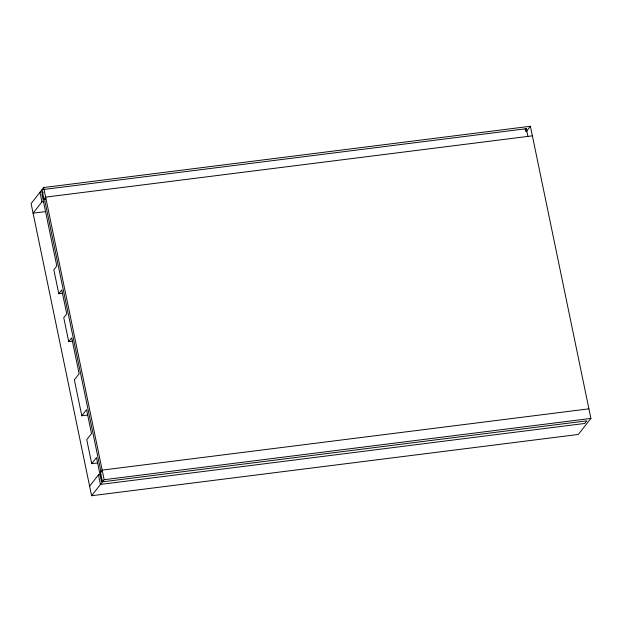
<?xml version="1.0" encoding="UTF-8"?>
<svg xmlns="http://www.w3.org/2000/svg" width="622" height="622" viewBox="0 0 622 622"><rect width="100%" height="100%" fill="white"/><g stroke="black" fill="none" stroke-linecap="round" stroke-linejoin="round"><path stroke-width="0.93" d="M43.657 187.549L31.1 203.588L91.597 495.734L578.343 434.451L590.9 418.412L530.403 126.266L43.657 187.549L104.154 479.694L91.597 495.734M43.143 192.618L41.946 194.142L56.82 265.983L53.834 269.8L58.795 293.747L62.651 293.265M43.859 201.621L41.931 201.862L33.083 213.167L45.616 211.589M527.93 136.49L526.313 128.707L41.977 189.687L43.96 199.265L45.639 197.127L532.385 135.845M58.795 293.747L61.78 289.93L66.741 313.877L63.755 317.694L68.715 341.641L72.564 341.159M68.715 341.641L71.701 337.824L79.142 373.744L74.36 379.855L81.793 415.768L87.578 415.045M81.793 415.768L86.575 409.665L91.535 433.612L86.753 439.715L91.714 463.662L97.499 462.939M91.714 463.662L96.496 457.551L101.456 481.498L103.384 481.257M89.615 486.155L98.463 474.85L100.391 474.609M525.777 129.399L526.313 128.707M526.811 130.853L530.403 126.266M526.274 131.794L526.811 131.102L525.606 131.258L525.108 128.863M42.832 191.918L39.948 192.284L41.931 201.862M43.96 199.265L45.888 199.024M588.917 408.833L102.171 470.115L100.5 472.253L102.482 481.832L586.818 420.853L584.781 423.45L100.445 484.429L98.463 474.85M104.154 479.694L590.9 418.412M44.325 198.325L101.075 472.362"/></g></svg>
